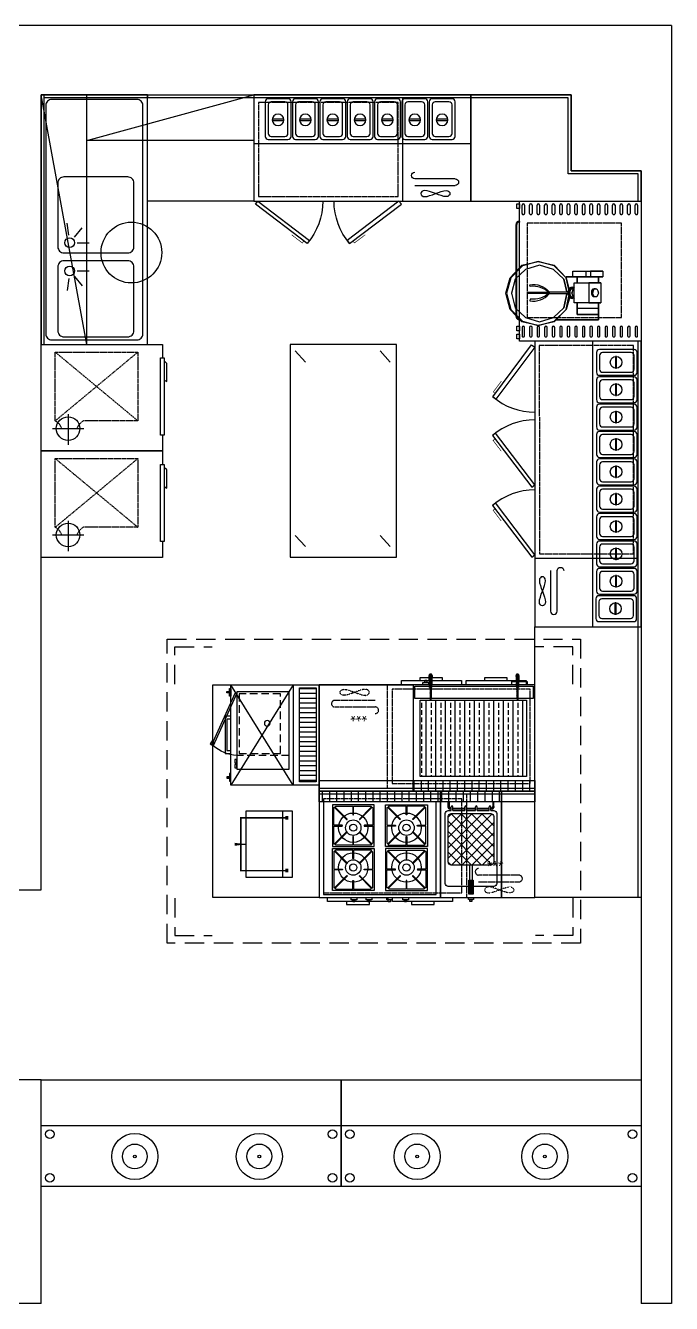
# Model space of a CAD drawing. Header units: centimetres. Extents: x 10321 to 16377, y 5009 to 10690.
# Drawn here: x 13522 to 13947, y 8443 to 9284 of the extents above; entities that cross this region are included whole.
import ezdxf

# ---------------------------------------------------------------- set-up
doc = ezdxf.new("R2010")
doc.units = ezdxf.units.CM
doc.header["$MEASUREMENT"] = 0
doc.linetypes.add('DASHED', pattern=[0.75, 0.5, -0.25])
doc.linetypes.add('HIDDENX2', pattern=[19.05, 12.7, -6.35])
doc.layers.add('CIHAZ', color=2, linetype='Continuous')
doc.layers.add('MUTFAKEKİPMAN', color=1, linetype='Continuous')
doc.layers.add('xxx_Auto_Duvar_Duvar Plan Kesit', color=7, linetype='Continuous', lineweight=30)
doc.styles.get("Standard").update_dxf_attribs({"font": 'arial.ttf'})

# ---------------------------------------------------------------- blocks, each defined once
blk = doc.blocks.new('A$C3E822EE1')
at = {"layer": 'MUTFAKEKİPMAN'}
h = blk.add_hatch(dxfattribs=at)
h.set_pattern_fill('ANSI32', color=256, angle=180, style=0)
h.set_pattern_definition([(315, (-4249.49996, 7833.96362), (-0.265165043, -0.265165043), []), (315, (-4249.3232, 7833.96362), (-0.265165043, -0.265165043), [])])
h.paths.add_polyline_path([(12.1, 69), (10.72, 69), (10.69, 70), (12.14, 70)])
h.paths.add_polyline_path([(12.07, 68.17), (11.76, 68.17), (11.76, 62.37), (11.68, 61), (11.15, 61), (11.07, 62.37), (11.07, 68.17), (10.75, 68.17), (10.72, 69), (12.1, 69)])
h.paths.add_polyline_path([(12.2, 72), (10.62, 72), (10.48, 76.14, -0.437405), (11.18, 76.9), (11.64, 76.9, -0.437405), (12.35, 76.14)])
h.paths.add_polyline_path([(12.14, 70), (10.69, 70), (10.62, 72), (12.2, 72)])
h.paths.add_polyline_path([(11.6, 59.71), (11.23, 59.71), (11.15, 61), (11.68, 61)])
h = blk.add_hatch(dxfattribs=at)
h.set_pattern_fill('ANSI32', color=256, angle=180, style=0)
h.set_pattern_definition([(225, (4329.50004, 7833.96362), (0.265165043, -0.265165043), []), (225, (4329.32326, 7833.96362), (0.265165043, -0.265165043), [])])
h.paths.add_polyline_path([(67.9, 69), (69.28, 69), (69.31, 70), (67.86, 70)])
h.paths.add_polyline_path([(67.93, 68.17), (68.24, 68.17), (68.24, 62.37), (68.32, 61), (68.85, 61), (68.93, 62.37), (68.93, 68.17), (69.25, 68.17), (69.28, 69), (67.9, 69)])
h.paths.add_polyline_path([(67.8, 72), (69.38, 72), (69.52, 76.14, 0.437405), (68.82, 76.9), (68.36, 76.9, 0.437405), (67.65, 76.14)])
h.paths.add_polyline_path([(67.86, 70), (69.31, 70), (69.38, 72), (67.8, 72)])
h.paths.add_polyline_path([(68.4, 59.71), (68.77, 59.71), (68.85, 61), (68.32, 61)])
h = blk.add_hatch(dxfattribs=at)
h.set_pattern_fill('ANSI33', color=256, angle=225, style=0)
h.set_pattern_definition([(270, (3371.733, 5045.6104), (6.35, -2e-15), []), (270, (3368.558, 5042.4354), (6.35, -2e-15), [3.175, -1.5875])])
h.paths.add_polyline_path([(74.47, 9.71), (74.47, 59.71), (4.47, 59.71), (4.47, 9.71)])
h = blk.add_hatch(dxfattribs=at)
h.set_pattern_fill('ANSI31', color=256, scale=1.5, angle=225, style=0)
h.set_pattern_definition([(270, (3371.7327, 5050.6104), (4.7625, -1e-15), [])])
h.paths.add_polyline_path([(0, 7), (0, 0), (80, 0), (80, 7)])
for p, q in [((10.48, 76.14), (10.75, 68.17)), ((10.75, 68.17), (10.48, 76.14)), ((11.64, 76.9), (11.18, 76.9)), ((11.18, 76.9), (11.64, 76.9)), ((12.35, 76.14), (12.07, 68.17)), ((67.65, 76.14), (67.93, 68.17)), ((68.36, 76.9), (68.82, 76.9)), ((68.82, 76.9), (68.36, 76.9)), ((69.52, 76.14), (69.25, 68.17)), ((69.25, 68.17), (69.52, 76.14)), ((10.75, 68.17), (11.07, 68.17)), ((11.07, 68.17), (10.75, 68.17)), ((11.07, 68.17), (11.07, 62.37)), ((11.76, 68.17), (11.76, 62.37)), ((12.07, 68.17), (11.76, 68.17)), ((67.93, 68.17), (68.24, 68.17)), ((68.24, 68.17), (68.24, 62.37)), ((68.93, 68.17), (68.93, 62.37)), ((69.25, 68.17), (68.93, 68.17)), ((68.93, 68.17), (69.25, 68.17)), ((11.07, 62.37), (11.23, 59.71)), ((11.23, 59.71), (11.6, 59.71)), ((11.6, 59.71), (11.23, 59.71)), ((11.76, 62.37), (11.6, 59.71)), ((68.24, 62.37), (68.4, 59.71)), ((68.77, 59.71), (68.4, 59.71)), ((68.4, 59.71), (68.77, 59.71)), ((68.93, 62.37), (68.77, 59.71))]:
    blk.add_line(p, q, dxfattribs=at)
for points in [[(80, 70), (0, 70), (0, 0), (80, 0)], [(79, 61), (1, 61), (1, 69), (79, 69)], [(9.94, 70), (6.3, 70), (6.3, 71.46), (9.94, 71.46)], [(8.98, 71.46), (7.52, 71.46), (7.52, 72.92), (8.98, 72.92)], [(75, 70), (65, 70), (65, 72), (75, 72)], [(74.47, 9.71), (4.47, 9.71), (4.47, 59.71), (74.47, 59.71)], [(80, 0), (0, 0), (0, 7), (80, 7)]]:
    blk.add_lwpolyline(points, close=True, dxfattribs=at)
for centre, start, end in [((11.18, 76.19), 90, 184.49917), ((11.18, 76.19), 90, 184.49917), ((11.64, 76.19), 355.50083, 90), ((68.36, 76.19), 90, 184.49917), ((68.82, 76.19), 355.50083, 90), ((68.82, 76.19), 355.50083, 90)]:
    blk.add_arc(centre, 0.706, start, end, dxfattribs=at)
blk = doc.blocks.new('A$C65ED232B')
at = {"layer": 'MUTFAKEKİPMAN', "linetype": 'ByBlock', "flags": 128}
for points in [[(77.3, 42.7), (72.9, 57.8), (58.7, 73), (39.1, 77.4), (19.6, 73), (5.3, 57.8), (0, 38.2), (5.3, 19.6), (19.6, 4.4), (39.1, 0), (20.5, 5.3), (6.2, 19.6), (0.9, 38.2), (6.2, 57.8), (20.5, 72), (39.1, 77.4), (58.7, 72), (72.9, 57.8), (76.4, 41.8)], [(7.1, 38.2), (11.5, 56), (24, 67.6), (40.9, 73), (57.8, 67.6), (70.2, 56)], [(82.7, 25.8), (83.5, 25.8), (87.1, 25.8), (91.6, 25.8), (96, 25.8), (100.5, 25.8), (100.5, 49.8), (114.7, 49.8), (100.5, 49.8), (96, 49.8), (91.6, 49.8), (87.1, 49.8), (83.5, 49.8), (82.7, 49.8)], [(100.5, 49.8), (96, 49.8), (91.6, 49.8), (87.1, 49.8), (83.5, 49.8), (82.7, 49.8), (82.7, 25.8), (83.5, 25.8), (87.1, 25.8), (91.6, 25.8), (96, 25.8), (100.5, 25.8)], [(86.3, 57.8), (86.3, 56.9)], [(112, 56.9), (104, 56.9), (94.2, 56.9), (86.3, 56.9)], [(112, 56.9), (104, 56.9), (94.2, 56.9), (86.3, 56.9)], [(112, 57.8), (112, 56.9)], [(114.7, 25.8), (114.7, 49.8)], [(70.2, 21.4), (57.8, 9.8), (40.9, 4.4), (24, 9.8), (11.5, 21.4), (7.1, 38.2), (7.1, 39.1)], [(25.8, 37.4), (32.9, 37.4), (42.7, 37.4), (52.5, 37.4), (42.7, 37.4), (32.9, 37.4), (25.8, 37.4), (25.8, 38.2)], [(76.4, 33.8), (72.9, 19.6), (58.7, 5.3), (39.1, 0), (58.7, 4.4), (72.9, 19.6), (76.4, 32.9)], [(75.5, 39.1), (53.3, 39.1), (52.5, 39.1), (52.5, 38.2), (52.5, 37.4), (52.5, 36.5), (53.3, 36.5), (75.5, 36.5)], [(76.4, 38.2), (77.3, 40.9), (78.2, 43.6), (80.9, 44.5), (79.1, 44.5), (77.3, 43.6), (76.4, 40.9), (75.5, 38.2)], [(75.5, 37.4), (75.5, 38.2), (76.4, 34.7), (77.3, 32), (79.1, 31.1), (80.9, 31.1), (78.2, 32), (77.3, 34.7), (76.4, 38.2), (76.4, 37.4)], [(77.3, 38.2), (77.3, 40), (79.1, 42.7), (80.9, 42.7)], [(80.9, 32.9), (79.1, 32.9), (77.3, 35.6), (77.3, 38.2), (77.3, 37.4)], [(82.7, 31.1), (80.9, 33.8), (80, 38.2), (80.9, 41.8), (82.7, 44.5)], [(80, 38.2), (80, 37.4)], [(81.8, 43.6), (80.9, 44.5)], [(80.9, 31.1), (81.8, 32)], [(108.5, 32.9), (110.2, 32.9), (111.1, 35.6), (112, 38.2), (111.1, 40), (110.2, 42.7), (108.5, 42.7), (106.7, 42.7), (105.8, 42.7), (104, 40), (104, 38.2), (104, 35.6), (105.8, 32.9), (106.7, 32.9)], [(108.5, 42.7), (106.7, 42.7), (105.8, 40), (104.9, 38.2)], [(106.7, 32.9), (105.8, 35.6), (104.9, 38.2), (104.9, 37.4)], [(80.9, 18.7), (81.8, 18.7), (85.4, 18.7), (90.7, 18.7), (96.9, 18.7), (102.2, 18.7), (108.5, 18.7), (113.8, 18.7), (116.5, 18.7), (117.3, 18.7), (116.5, 18.7), (113.8, 18.7), (108.5, 18.7), (102.2, 18.7)], [(96.9, 11.6), (96.9, 18.7), (90.7, 18.7), (85.4, 18.7), (81.8, 18.7), (80.9, 18.7), (80.9, 11.6), (81.8, 11.6), (85.4, 11.6), (90.7, 11.6), (96.9, 11.6), (102.2, 11.6), (108.5, 11.6), (113.8, 11.6), (116.5, 11.6)], [(116.5, 11.6), (113.8, 11.6), (108.5, 11.6), (102.2, 11.6), (102.2, 18.7), (96.9, 18.7)], [(117.3, 11.6), (117.3, 18.7)], [(80.9, 11.6), (81.8, 11.6), (85.4, 11.6), (90.7, 11.6), (96.9, 11.6), (102.2, 11.6)]]:
    blk.add_lwpolyline(points, dxfattribs=at)
for points in [[(61.3, 70.3), (112, 70.3)], [(86.3, 56.9), (86.3, 64), (112, 64), (112, 56.9), (112, 64), (86.3, 64)], [(112, 70.3), (112, 64)], [(73.8, 39.1), (70.2, 56)], [(86.3, 56.9), (86.3, 57.8)], [(86.3, 49.8), (86.3, 56.9)], [(112, 56.9), (112, 57.8)], [(112, 56.9), (112, 49.8)], [(25.8, 38.2), (32.9, 38.2), (42.7, 38.2), (52.5, 38.2), (42.7, 38.2), (32.9, 38.2)], [(70.2, 21.4), (73.8, 36.5)], [(108.5, 32.9), (106.7, 32.9)], [(80.9, 18.7), (72.9, 18.7)], [(86.3, 18.7), (86.3, 25.8)], [(114.7, 25.8), (100.5, 25.8)], [(112, 25.8), (112, 18.7)], [(117.3, 11.6), (116.5, 11.6)]]:
    blk.add_lwpolyline(points, close=True, dxfattribs=at)
for points in [[(52.5, 39.1), (52.5, 37.8, 0.235134), (29.6, 45.4), (29.3, 47.4, -0.269873)], [(52.5, 36.5), (52.5, 37.8, -0.235134), (29.6, 30.2), (29.3, 28.2, 0.269873)]]:
    blk.add_lwpolyline(points, format="xyb", close=True, dxfattribs=at)
blk = doc.blocks.new('A$C69144682')
at = {"layer": 'MUTFAKEKİPMAN'}
for points in [[(0, 82.35), (92, 82.35), (92, 2.35), (0, 2.35)], [(1.67, 2.35), (4.73, 2.35), (4.73, 0.44), (1.67, 0.44)], [(82.21, 2.35), (85.28, 2.35), (85.28, 0.44), (82.21, 0.44)], [(87.4, 2.35), (90.46, 2.35), (90.46, 0.44), (87.4, 0.44)]]:
    blk.add_lwpolyline(points, close=True, dxfattribs=at)
for points in [[(2.52, 80.1), (8.02, 80.1)], [(8.02, 78.47), (2.52, 78.47)], [(88.48, 80.1), (82.98, 80.1)], [(82.98, 78.47), (88.48, 78.47)], [(2.52, 75.13), (8.02, 75.13)], [(8.02, 73.5), (2.52, 73.5)], [(2.52, 70.16), (8.02, 70.16)], [(8.02, 68.53), (2.52, 68.53)], [(88.48, 75.13), (82.98, 75.13)], [(82.98, 73.5), (88.48, 73.5)], [(88.48, 70.16), (82.98, 70.16)], [(82.98, 68.53), (88.48, 68.53)], [(2.52, 65.2), (8.02, 65.2)], [(8.02, 63.57), (2.52, 63.57)], [(2.52, 60.23), (8.02, 60.23)], [(88.48, 65.2), (82.98, 65.2)], [(82.98, 63.57), (88.48, 63.57)], [(88.48, 60.23), (82.98, 60.23)], [(8.02, 58.6), (2.52, 58.6)], [(2.52, 55.26), (8.02, 55.26)], [(8.02, 53.63), (2.52, 53.63)], [(82.98, 58.6), (88.48, 58.6)], [(88.48, 55.26), (82.98, 55.26)], [(82.98, 53.63), (88.48, 53.63)], [(2.52, 50.3), (8.02, 50.3)], [(8.02, 48.67), (2.52, 48.67)], [(2.52, 45.33), (8.02, 45.33)], [(8.02, 43.7), (2.52, 43.7)], [(88.48, 50.3), (82.98, 50.3)], [(82.98, 48.67), (88.48, 48.67)], [(88.48, 45.33), (82.98, 45.33)], [(82.98, 43.7), (88.48, 43.7)], [(2.52, 40.36), (8.02, 40.36)], [(8.02, 38.73), (2.52, 38.73)], [(2.52, 35.39), (8.02, 35.39)], [(8.02, 33.77), (2.52, 33.77)], [(88.48, 40.36), (82.98, 40.36)], [(82.98, 38.73), (88.48, 38.73)], [(88.48, 35.39), (82.98, 35.39)], [(82.98, 33.77), (88.48, 33.77)], [(2.52, 30.43), (8.02, 30.43)], [(8.02, 28.8), (2.52, 28.8)], [(2.52, 25.46), (8.02, 25.46)], [(88.48, 30.43), (82.98, 30.43)], [(82.98, 28.8), (88.48, 28.8)], [(88.48, 25.46), (82.98, 25.46)], [(8.02, 23.83), (2.52, 23.83)], [(2.52, 20.49), (8.02, 20.49)], [(8.02, 18.87), (2.52, 18.87)], [(82.98, 23.83), (88.48, 23.83)], [(88.48, 20.49), (82.98, 20.49)], [(82.98, 18.87), (88.48, 18.87)], [(2.52, 15.53), (8.02, 15.53)], [(8.02, 13.9), (2.52, 13.9)], [(2.52, 10.56), (8.02, 10.56)], [(8.02, 8.93), (2.52, 8.93)], [(88.48, 15.53), (82.98, 15.53)], [(82.98, 13.9), (88.48, 13.9)], [(88.48, 10.56), (82.98, 10.56)], [(82.98, 8.93), (88.48, 8.93)], [(2.52, 5.59), (8.02, 5.59)], [(8.02, 3.97), (2.52, 3.97)], [(88.48, 5.59), (82.98, 5.59)], [(82.98, 3.97), (88.48, 3.97)]]:
    blk.add_lwpolyline(points, dxfattribs=at)
at = {"layer": 'MUTFAKEKİPMAN', "linetype": 'DASHED'}
blk.add_lwpolyline([(14.51, 7.35), (76.51, 7.35), (76.51, 69.35), (14.51, 69.35)], close=True, dxfattribs=at)
at = {"layer": 'MUTFAKEKİPMAN', "linetype": 'HIDDENX2', "ltscale": 10}
for points in [[(77.26, 2.35), (77.77, 2.35), (77.77, 2, -0.414214), (75.77, 0), (15.25, 0, -0.414214), (13.25, 2), (13.25, 2.35), (13.76, 2.35)], [(77.26, 2.35, -0.472507), (75.77, 0.5), (15.25, 0.5, -0.472507), (13.76, 2.35)]]:
    blk.add_lwpolyline(points, format="xyb", dxfattribs=at)
at = {"layer": 'MUTFAKEKİPMAN'}
for centre, start, end in [((2.52, 79.28), 90, 270), ((8.02, 79.28), 270, 90), ((82.98, 79.28), 90, 270), ((88.48, 79.28), 270, 90), ((2.52, 74.32), 90, 270), ((2.52, 69.35), 90, 270), ((8.02, 74.32), 270, 90), ((8.02, 69.35), 270, 90), ((82.98, 74.32), 90, 270), ((82.98, 69.35), 90, 270), ((88.48, 74.32), 270, 90), ((88.48, 69.35), 270, 90), ((2.52, 64.38), 90, 270), ((2.52, 59.41), 90, 270), ((8.02, 64.38), 270, 90), ((8.02, 59.41), 270, 90), ((82.98, 64.38), 90, 270), ((82.98, 59.41), 90, 270), ((88.48, 64.38), 270, 90), ((88.48, 59.41), 270, 90), ((2.52, 54.45), 90, 270), ((8.02, 54.45), 270, 90), ((82.98, 54.45), 90, 270), ((88.48, 54.45), 270, 90), ((2.52, 49.48), 90, 270), ((2.52, 44.51), 90, 270), ((8.02, 49.48), 270, 90), ((8.02, 44.51), 270, 90), ((82.98, 49.48), 90, 270), ((82.98, 44.51), 90, 270), ((88.48, 49.48), 270, 90), ((88.48, 44.51), 270, 90), ((2.52, 39.55), 90, 270), ((2.52, 34.58), 90, 270), ((8.02, 39.55), 270, 90), ((8.02, 34.58), 270, 90), ((82.98, 39.55), 90, 270), ((82.98, 34.58), 90, 270), ((88.48, 39.55), 270, 90), ((88.48, 34.58), 270, 90), ((2.52, 29.61), 90, 270), ((2.52, 24.65), 90, 270), ((8.02, 29.61), 270, 90), ((8.02, 24.65), 270, 90), ((82.98, 29.61), 90, 270), ((82.98, 24.65), 90, 270), ((88.48, 29.61), 270, 90), ((88.48, 24.65), 270, 90), ((2.52, 19.68), 90, 270), ((8.02, 19.68), 270, 90), ((82.98, 19.68), 90, 270), ((88.48, 19.68), 270, 90), ((2.52, 14.71), 90, 270), ((2.52, 9.75), 90, 270), ((8.02, 14.71), 270, 90), ((8.02, 9.75), 270, 90), ((82.98, 14.71), 90, 270), ((82.98, 9.75), 90, 270), ((88.48, 14.71), 270, 90), ((88.48, 9.75), 270, 90), ((2.52, 4.78), 90, 270), ((8.02, 4.78), 270, 90), ((82.98, 4.78), 90, 270), ((88.48, 4.78), 270, 90)]:
    blk.add_arc(centre, 0.814, start, end, dxfattribs=at)
blk = doc.blocks.new('A$C73D23312')
at = {"layer": 'MUTFAKEKİPMAN'}
h = blk.add_hatch(dxfattribs=at)
h.set_pattern_fill('ANSI31', color=256, scale=1.5, angle=45, style=0)
h.set_pattern_definition([(90, (-2508.419, -6412.801), (-4.7625, 9e-16), [])])
h.paths.add_polyline_path([(0, 72.92), (0, 65.92), (80, 65.92), (80, 72.92)])
for points in [[(0, 2.92), (80, 2.92), (80, 72.92), (0, 72.92)], [(80, 65.92), (0, 65.92), (0, 72.92), (80, 72.92)], [(3, 4.92), (77, 4.92), (77, 65.92), (3, 65.92)], [(21.2, 2.92), (24.84, 2.92), (24.84, 1.46), (21.2, 1.46)], [(22.17, 1.46), (23.62, 1.46), (23.62, 0), (22.17, 0)], [(31.05, 2.92), (34.69, 2.92), (34.69, 1.46), (31.05, 1.46)], [(32.02, 1.46), (33.47, 1.46), (33.47, 0), (32.02, 0)], [(44.56, 2.92), (48.2, 2.92), (48.2, 1.46), (44.56, 1.46)], [(45.52, 1.46), (46.98, 1.46), (46.98, 0), (45.52, 0)], [(55.2, 2.92), (58.84, 2.92), (58.84, 1.46), (55.2, 1.46)], [(56.16, 1.46), (57.62, 1.46), (57.62, 0), (56.16, 0)]]:
    blk.add_lwpolyline(points, close=True, dxfattribs=at)
for points in [[(36.24, 63.92), (8.73, 63.92), (8.73, 36.4), (36.24, 36.4), (36.24, 63.92)], [(43.76, 63.92), (71.27, 63.92), (71.27, 36.4), (43.76, 36.4), (43.76, 63.92)], [(36.24, 7.55), (8.73, 7.55), (8.73, 35.06), (36.24, 35.06), (36.24, 7.55)], [(43.76, 7.55), (71.27, 7.55), (71.27, 35.06), (43.76, 35.06), (43.76, 7.55)]]:
    blk.add_lwpolyline(points, dxfattribs=at)
for points in [[(22.25, 62.97), (22.25, 57.5, 0.414214), (22.44, 57.31), (22.53, 57.31, 0.414214), (22.72, 57.5), (22.72, 62.97), (33.82, 62.97, -0.668179), (34.16, 62.17), (26.51, 54.52, 0.810443), (26.89, 54.24), (34.81, 62.16, -0.668179), (35.3, 61.96), (35.3, 50.4), (29.82, 50.4, 0.414214), (29.63, 50.21), (29.63, 50.11, 0.414214), (29.82, 49.92), (35.3, 49.92), (35.3, 38.82, -0.668179), (34.49, 38.49), (26.85, 46.13, 0.810443), (26.56, 45.75), (34.48, 37.83, -0.668179), (34.28, 37.35), (22.72, 37.35), (22.72, 42.82, 0.414214), (22.53, 43.01), (22.44, 43.01, 0.414214), (22.25, 42.82), (22.25, 37.35), (11.14, 37.35, -0.668179), (10.81, 38.15), (18.45, 45.79, 0.810443), (18.07, 46.08), (10.15, 38.16, -0.668179), (9.67, 38.36), (9.67, 49.92), (15.14, 49.92, 0.414214), (15.33, 50.11), (15.33, 50.21, 0.414214), (15.14, 50.4), (9.67, 50.4), (9.67, 61.96, -0.668179), (10.15, 62.16), (18.07, 54.24, 0.810443), (18.45, 54.52), (10.81, 62.17, -0.668179), (11.14, 62.97)], [(57.75, 62.97), (57.75, 57.5, -0.414214), (57.56, 57.31), (57.47, 57.31, -0.414214), (57.28, 57.5), (57.28, 62.97), (46.18, 62.97, 0.668179), (45.84, 62.17), (53.49, 54.52, -0.810443), (53.11, 54.24), (45.19, 62.16, 0.668179), (44.7, 61.96), (44.7, 50.4), (50.18, 50.4, -0.414214), (50.37, 50.21), (50.37, 50.11, -0.414214), (50.18, 49.92), (44.7, 49.92), (44.7, 38.82, 0.668179), (45.51, 38.49), (53.15, 46.13, -0.810443), (53.44, 45.75), (45.52, 37.83, 0.668179), (45.72, 37.35), (57.28, 37.35), (57.28, 42.82, -0.414214), (57.47, 43.01), (57.56, 43.01, -0.414214), (57.75, 42.82), (57.75, 37.35), (68.86, 37.35, 0.668179), (69.19, 38.15), (61.55, 45.79, -0.810443), (61.93, 46.08), (69.85, 38.16, 0.668179), (70.33, 38.36), (70.33, 49.92), (64.86, 49.92, -0.414214), (64.67, 50.11), (64.67, 50.21, -0.414214), (64.86, 50.4), (70.33, 50.4), (70.33, 61.96, 0.668179), (69.85, 62.16), (61.93, 54.24, -0.810443), (61.55, 54.52), (69.19, 62.17, 0.668179), (68.86, 62.97)], [(22.25, 8.49), (22.25, 13.97, -0.414214), (22.44, 14.16), (22.53, 14.16, -0.414214), (22.72, 13.97), (22.72, 8.49), (33.82, 8.49, 0.668179), (34.16, 9.3), (26.51, 16.94, -0.810443), (26.89, 17.23), (34.81, 9.31, 0.668179), (35.3, 9.51), (35.3, 21.07), (29.82, 21.07, -0.414214), (29.63, 21.26), (29.63, 21.35, -0.414214), (29.82, 21.54), (35.3, 21.54), (35.3, 32.65, 0.668179), (34.49, 32.98), (26.85, 25.34, -0.810443), (26.56, 25.72), (34.48, 33.64, 0.668179), (34.28, 34.12), (22.72, 34.12), (22.72, 28.65, -0.414214), (22.53, 28.46), (22.44, 28.46, -0.414214), (22.25, 28.65), (22.25, 34.12), (11.14, 34.12, 0.668179), (10.81, 33.31), (18.45, 25.67, -0.810443), (18.07, 25.38), (10.15, 33.3, 0.668179), (9.67, 33.1), (9.67, 21.54), (15.14, 21.54, -0.414214), (15.33, 21.35), (15.33, 21.26, -0.414214), (15.14, 21.07), (9.67, 21.07), (9.67, 9.51, 0.668179), (10.15, 9.31), (18.07, 17.23, -0.810443), (18.45, 16.94), (10.81, 9.3, 0.668179), (11.14, 8.49)], [(57.75, 8.49), (57.75, 13.97, 0.414214), (57.56, 14.16), (57.47, 14.16, 0.414214), (57.28, 13.97), (57.28, 8.49), (46.18, 8.49, -0.668179), (45.84, 9.3), (53.49, 16.94, 0.810443), (53.11, 17.23), (45.19, 9.31, -0.668179), (44.7, 9.51), (44.7, 21.07), (50.18, 21.07, 0.414214), (50.37, 21.26), (50.37, 21.35, 0.414214), (50.18, 21.54), (44.7, 21.54), (44.7, 32.65, -0.668179), (45.51, 32.98), (53.15, 25.34, 0.810443), (53.44, 25.72), (45.52, 33.64, -0.668179), (45.72, 34.12), (57.28, 34.12), (57.28, 28.65, 0.414214), (57.47, 28.46), (57.56, 28.46, 0.414214), (57.75, 28.65), (57.75, 34.12), (68.86, 34.12, -0.668179), (69.19, 33.31), (61.55, 25.67, 0.810443), (61.93, 25.38), (69.85, 33.3, -0.668179), (70.33, 33.1), (70.33, 21.54), (64.86, 21.54, 0.414214), (64.67, 21.35), (64.67, 21.26, 0.414214), (64.86, 21.07), (70.33, 21.07), (70.33, 9.51, -0.668179), (69.85, 9.31), (61.93, 17.23, 0.810443), (61.55, 16.94), (69.19, 9.3, -0.668179), (68.86, 8.49)]]:
    blk.add_lwpolyline(points, format="xyb", close=True, dxfattribs=at)
for centre, radius in [((22.48, 48.82), 9.68), ((22.48, 48.82), 5.09), ((22.48, 48.82), 2.34), ((57.52, 48.82), 9.68), ((57.52, 48.82), 5.09), ((57.52, 48.82), 2.34), ((22.48, 22.65), 9.68), ((22.48, 22.65), 5.09), ((57.52, 22.65), 9.68), ((57.52, 22.65), 5.09), ((22.48, 22.65), 2.34), ((57.52, 22.65), 2.34)]:
    blk.add_circle(centre, radius, dxfattribs=at)
blk = doc.blocks.new('A$C26D3519E')
at = {"layer": 'MUTFAKEKİPMAN'}
h = blk.add_hatch(dxfattribs=at)
h.set_pattern_fill('ANSI31', color=256, angle=45, style=0)
h.set_pattern_definition([(90, (-2777.067, -8355.0508), (-3.175, 7e-16), [])])
h.paths.add_polyline_path([(64, 48.81), (64, 59.81), (2, 59.81), (2, 48.81)])
for p, q in [((0, 44.81), (66, 3.81)), ((66, 44.81), (0, 3.81))]:
    blk.add_line(p, q, dxfattribs=at)
for points in [[(0, 61.81), (66, 61.81), (66, 3.81), (0, 3.81)], [(2, 59.81), (64, 59.81), (64, 48.81), (2, 48.81)], [(0, 44.81), (66, 44.81), (66, 3.81), (0, 3.81)], [(7.47, 2.81), (2.47, 2.81), (2.47, 3.81), (7.47, 3.81)], [(5.47, 1.14), (4.47, 1.14), (4.47, 2.81), (5.47, 2.81)], [(20.75, 0), (45.25, 0), (45.25, 3.81), (20.75, 3.81)], [(22.75, 1), (43.25, 1), (43.25, 3.81), (22.75, 3.81)], [(58.53, 2.81), (63.53, 2.81), (63.53, 3.81), (58.53, 3.81)], [(60.53, 1.14), (61.53, 1.14), (61.53, 2.81), (60.53, 2.81)]]:
    blk.add_lwpolyline(points, close=True, dxfattribs=at)
for points in [[(4.97, 2.81), (4.97, 1.14)], [(61.03, 2.81), (61.03, 1.14)]]:
    blk.add_lwpolyline(points, dxfattribs=at)
blk = doc.blocks.new('A$C5D6D48C0')
at = {"layer": 'MUTFAKEKİPMAN'}
h = blk.add_hatch(dxfattribs=at)
h.set_pattern_fill('ANSI31', color=256, scale=1.5, angle=45, style=0)
h.set_pattern_definition([(90, (-3458.603, -4993.7387), (-4.7625, 9e-16), [])])
h.paths.add_polyline_path([(0, 72.62), (0, 65.62), (40, 65.62), (40, 72.62)])
h = blk.add_hatch(color=256, dxfattribs=at)
h.paths.add_polyline_path([(35, 61.8), (35, 62.44), (35, 65.62), (34.36, 65.62), (34.36, 62.44, -0.414214), (33.36, 61.44), (33, 61.44), (33, 60.8), (34, 60.8, 0.414214)])
h.paths.add_polyline_path([(32, 61.44), (24, 61.44), (24, 60.8), (32, 60.8)])
h.paths.add_polyline_path([(23, 61.44), (17, 61.44), (17, 60.8), (23, 60.8)])
h.paths.add_polyline_path([(16, 61.44), (8, 61.44), (8, 60.8), (16, 60.8)])
h.paths.add_polyline_path([(5.64, 62.44), (5.64, 65.62), (5, 65.62), (5, 61.8, 0.414214), (6, 60.8), (6.64, 60.8), (7, 60.8), (7, 61.44), (6.64, 61.44, -0.414214)])
h = blk.add_hatch(dxfattribs=at)
h.set_pattern_fill('ANSI37', color=256, scale=1.5, style=0)
h.set_pattern_definition([(45, (-3527.4763, -4981.5224), (-3.367596, 3.367596), []), (135, (-3527.4763, -4981.5224), (-3.367596, -3.367596), [])])
h.paths.add_polyline_path([(35, 55.84, 0.414214), (33, 57.84), (7, 57.84, 0.414214), (5, 55.84), (5, 26.01, 0.414214), (7, 24.01), (33, 24.01, 0.414214), (35, 26.01)])
blk.add_hatch(color=256, dxfattribs=at).paths.add_polyline_path([(18.49, 14.01), (21.51, 14.01), (21.51, 4.84), (18.49, 4.84)])
for p, q in [((5, 65.62), (5.64, 65.62)), ((5, 61.8), (5, 65.62)), ((5.64, 65.62), (5.64, 62.44)), ((6.64, 60.8), (6, 60.8)), ((6.64, 61.44), (7, 61.44)), ((7, 60.8), (6.64, 60.8)), ((7, 59.84), (7, 62.32)), ((8, 59.84), (8, 62.32)), ((8, 61.44), (16, 61.44)), ((16, 60.8), (8, 60.8)), ((16, 59.84), (16, 62.32)), ((17, 59.84), (17, 62.32)), ((17, 61.44), (23, 61.44)), ((23, 60.8), (17, 60.8)), ((23, 59.84), (23, 62.32)), ((24, 59.84), (24, 62.32)), ((24, 61.44), (32, 61.44)), ((32, 60.8), (24, 60.8)), ((32, 59.84), (32, 62.32)), ((33, 59.84), (33, 62.32)), ((33, 61.44), (33.36, 61.44)), ((34, 60.8), (33, 60.8)), ((35, 65.62), (34.36, 65.62)), ((34.36, 65.62), (34.36, 62.44)), ((35, 62.44), (35, 65.62)), ((35, 62.44), (35, 61.8))]:
    blk.add_line(p, q, dxfattribs=at)
for points in [[(0, 2.62), (40, 2.62), (40, 72.62), (0, 72.62)], [(0, 72.62), (40, 72.62), (40, 65.62), (0, 65.62)], [(19, 24.01), (19, 14.01), (21, 14.01), (21, 24.01)], [(18.49, 14.01), (21.51, 14.01), (21.51, 4.84), (18.49, 4.84)], [(18.36, 2.62), (21.64, 2.62), (21.64, 1.31), (18.36, 1.31)], [(19.34, 1.31), (20.66, 1.31), (20.66, 0), (19.34, 0)]]:
    blk.add_lwpolyline(points, close=True, dxfattribs=at)
for points in [[(29, 9.84), (5, 9.84, -0.414214), (3, 11.84), (3, 57.84, -0.414214), (5, 59.84), (7, 59.84)], [(33, 59.84), (35, 59.84, -0.414214), (37, 57.84), (37, 11.84, -0.414214), (35, 9.84), (29, 9.84)]]:
    blk.add_lwpolyline(points, format="xyb", dxfattribs=at)
for points in [[(8, 59.84), (16, 59.84)], [(17, 59.84), (23, 59.84)], [(24, 59.84), (32, 59.84)]]:
    blk.add_lwpolyline(points, dxfattribs=at)
blk.add_lwpolyline([(7, 57.84), (33, 57.84, -0.414214), (35, 55.84), (35, 26.01, -0.414214), (33, 24.01), (7, 24.01, -0.414214), (5, 26.01), (5, 55.84, -0.414214)], format="xyb", close=True, dxfattribs=at)
for centre, radius, start, end in [((6, 61.8), 1, 180, 270), ((6.64, 62.44), 1, 180, 270), ((7.5, 62.32), 0.5, 0, 180), ((16.5, 62.32), 0.5, 0, 180), ((23.5, 62.32), 0.5, 0, 180), ((32.5, 62.32), 0.5, 0, 180), ((33.36, 62.44), 1, 270, 0), ((34, 61.8), 1, 270, 0)]:
    blk.add_arc(centre, radius, start, end, dxfattribs=at)
blk = doc.blocks.new('A$C67BA2794')
at = {"layer": 'MUTFAKEKİPMAN'}
blk.add_lwpolyline([(0, 7.57), (44, 7.57), (44, 38.03), (0, 38.03)], close=True, dxfattribs=at)
for points, const_width in [([(3.46, 34.35), (5.8, 34.35)], 2), ([(4.63, 34.03), (4.63, 4.11), (22, 4.11)], 1), ([(39.37, 34.03), (39.37, 4.11), (22, 4.11)], 1), ([(40.54, 34.35), (38.2, 34.35)], 2)]:
    blk.add_lwpolyline(points, dxfattribs=dict(at, const_width=const_width))
blk.add_lwpolyline([(44, 31.48), (0, 31.48)], dxfattribs=at)
blk.add_lwpolyline([(21.94, 7.48, 1, 1, 0), (21.94, 3.72, 1, 2, 0), (21.94, 0, 2, 2, 0)], format="xyseb", dxfattribs=at)
blk = doc.blocks.new('A$C5ACE57BF')
at = {"layer": 'MUTFAKEKİPMAN', "linetype": 'DASHED', "ltscale": 10}
blk.add_line((9, 51.89), (9, 17.49), dxfattribs=at)
at = {"layer": 'MUTFAKEKİPMAN'}
for points in [[(0, 51.89), (51, 51.89), (51, 17.49), (0, 17.49)], [(0.91, 17.49), (3.16, 17.49), (3.16, 16.29), (0.91, 16.29)], [(4.19, 17.49), (6.44, 17.49), (6.44, 16.29), (4.19, 16.29)], [(15.95, 1.09), (50.53, 16.66), (49.98, 17.49), (15.39, 1.92)], [(15.95, 1.09), (17.85, 2.36), (18.58, 1.27), (16.68, 0)]]:
    blk.add_lwpolyline(points, close=True, dxfattribs=at)
at = {"layer": 'MUTFAKEKİPMAN', "linetype": 'DASHED', "ltscale": 10}
blk.add_lwpolyline([(10.38, 46.15), (49.61, 46.15), (49.61, 18.96), (10.38, 18.96)], close=True, dxfattribs=at)
at = {"layer": 'MUTFAKEKİPMAN'}
blk.add_circle((30.19, 37.53), 1.85, dxfattribs=at)
blk.add_arc((36.09, 19.51), 27.17, 184.27712, 220.36586, dxfattribs=at)
blk = doc.blocks.new('A$C734D7A9C')
at = {"layer": 'CIHAZ', "color": 1}
for p, q in [((14.73, 75.33), (14.73, 54.78)), ((24.09, 65.06), (3.98, 65.06))]:
    blk.add_line(p, q, dxfattribs=at)
at = {"layer": 'CIHAZ', "color": 5, "linetype": 'DASHED'}
blk.add_line((65.01, 73.52), (19.82, 19.15), dxfattribs=at)
at = {"layer": 'CIHAZ', "color": 5}
for points in [[(61.2, 1.82), (10.36, 1.82), (10.36, 4.32), (61.2, 4.32)], [(59.2, 1.82), (46.6, 1.82), (45.6, 0), (57.6, 0)]]:
    blk.add_lwpolyline(points, close=True, dxfattribs=at)
at = {"layer": 'CIHAZ', "color": 1}
blk.add_circle((14.73, 65.06), 7.76, dxfattribs=at)
at = {"layer": 'MUTFAKEKİPMAN', "linetype": 'DASHED'}
for p, q in [((19.82, 73.52), (65.01, 73.52)), ((65.01, 73.52), (65.01, 19.15)), ((19.82, 19.15), (19.82, 54.92)), ((65.01, 19.15), (19.82, 19.15))]:
    blk.add_line(p, q, dxfattribs=at)
at = {"layer": 'MUTFAKEKİPMAN', "color": 5, "linetype": 'DASHED'}
blk.add_line((19.82, 73.52), (65.01, 19.15), dxfattribs=at)
at = {"layer": 'MUTFAKEKİPMAN'}
blk.add_lwpolyline([(10.36, 2.81), (0, 2.81), (0, 82.81), (70, 82.81), (70, 2.81), (61.2, 2.81)], dxfattribs=at)
at = {"layer": 'MUTFAKEKİPMAN', "linetype": 'DASHED'}
for centre, radius, start, end in [((11.6, 78.09), 9.4, 291.20794, 330.95663), ((11, 49.89), 10.16, 29.6907, 66.77515)]:
    blk.add_arc(centre, radius, start, end, dxfattribs=at)
blk = doc.blocks.new('A$C01E77913')
at = {"layer": 'MUTFAKEKİPMAN'}
for points in [[(2, 26.8), (15, 26.8, -0.414214), (17, 24.8), (17, 2, -0.414214), (15, 0), (2, 0, -0.414214), (0, 2), (0, 24.8, -0.414214)], [(4, 24.8), (13, 24.8, -0.414214), (15, 22.8), (15, 4, -0.414214), (13, 2), (4, 2, -0.414214), (2, 4), (2, 22.8, -0.414214)]]:
    blk.add_lwpolyline(points, format="xyb", close=True, dxfattribs=at)
blk.add_lwpolyline([(4.71, 14.27), (12.21, 14.27), (12.21, 13.52), (4.71, 13.52)], close=True, dxfattribs=at)
blk.add_circle((8.46, 13.87), 3.82, dxfattribs=at)
blk = doc.blocks.new('A$C7F572209')
at = {"layer": 'MUTFAKEKİPMAN'}
for p, q in [((2, 0), (2, 143)), ((55.32, 10.33), (55.32, 37)), ((59.66, 37), (59.66, 10.33)), ((62.97, 30.38), (63.14, 31.53)), ((63.14, 28.93), (62.97, 30.38)), ((63.14, 31.53), (63.6, 32.34)), ((63.6, 27.22), (63.14, 28.93)), ((63.6, 32.34), (64.24, 32.83)), ((64.24, 25.36), (63.6, 27.22)), ((64.24, 32.83), (64.97, 33)), ((64.97, 23.41), (64.24, 25.36)), ((64.97, 33), (65.71, 32.83)), ((65.71, 25.36), (64.97, 23.41)), ((65.71, 32.83), (66.35, 32.34)), ((66.35, 27.22), (65.71, 25.36)), ((66.35, 32.34), (66.8, 31.53)), ((66.8, 28.93), (66.35, 27.22)), ((66.8, 31.53), (66.97, 30.38)), ((66.97, 30.38), (66.8, 28.93)), ((63.14, 17.9), (62.97, 16.44)), ((63.6, 19.6), (63.14, 17.9)), ((64.24, 21.46), (63.6, 19.6)), ((64.97, 23.41), (64.24, 21.46)), ((65.71, 21.46), (64.97, 23.41)), ((66.35, 19.6), (65.71, 21.46)), ((66.8, 17.9), (66.35, 19.6)), ((66.97, 16.44), (66.8, 17.9)), ((62.97, 16.44), (63.14, 15.3)), ((63.14, 15.3), (63.6, 14.48)), ((63.6, 14.48), (64.24, 13.99)), ((64.24, 13.99), (64.97, 13.83)), ((64.97, 13.83), (65.71, 13.99)), ((65.71, 13.99), (66.35, 14.48)), ((66.35, 14.48), (66.8, 15.3)), ((66.8, 15.3), (66.97, 16.44))]:
    blk.add_line(p, q, dxfattribs=at)
for points in [[(70, 0), (0, 0), (0, 143), (70, 143)], [(32, 143), (32, 0), (0, 0), (0, 143)], [(97.82, 107.8), (72.05, 141.91), (70, 140.36), (95.77, 106.25)], [(97.82, 79.96), (72.05, 45.85), (70, 47.4), (95.77, 81.51)]]:
    blk.add_lwpolyline(points, close=True, dxfattribs=at)
at = {"layer": 'MUTFAKEKİPMAN', "linetype": 'DASHED'}
blk.add_lwpolyline([(5, 48), (5, 140), (67, 140), (67, 48)], close=True, dxfattribs=at)
at = {"layer": 'MUTFAKEKİPMAN', "const_width": 0.427}
for points in [[(96.12, 110.04), (97.44, 111.04), (93.18, 116.67), (92.09, 118.11)], [(96.12, 77.72), (97.44, 76.72), (93.18, 71.09), (92.09, 69.64)]]:
    blk.add_lwpolyline(points, dxfattribs=at)
at = {"layer": 'MUTFAKEKİPMAN'}
blk.add_lwpolyline([(2, 45), (70, 45)], dxfattribs=at)
for centre, radius, start, end in [((70, 140.36), 42.75, 270, 310.50921), ((70, 47.4), 42.75, 49.49079, 90), ((53.15, 37), 2.17, 0, 180), ((57.49, 10.33), 2.17, 180, 0)]:
    blk.add_arc(centre, radius, start, end, dxfattribs=at)
at = {"layer": 'MUTFAKEKİPMAN', "rotation": 270}
for p in [(2.6, 135.49), (2.6, 117.49), (2.6, 99.49), (2.6, 81.49), (2.6, 63.49), (2.6, 45.49), (2.6, 27.49)]:
    blk.add_blockref('A$C01E77913', p, dxfattribs=at)
blk = doc.blocks.new('A$C5EFE08F2')
at = {"layer": 'MUTFAKEKİPMAN'}
blk.add_line((142, 72.6), (0, 72.6), dxfattribs=at)
for points in [[(142, 4.6), (142, 74.6), (0, 74.6), (0, 4.6)], [(45.21, 1.96), (5.61, 1.96), (5.61, 4.6), (45.21, 4.6)], [(33.08, 1.96), (18.14, 1.96), (18.14, 0), (33.08, 0)], [(87.84, 1.96), (48.24, 1.96), (48.24, 4.6), (87.84, 4.6)], [(75.71, 1.96), (60.77, 1.96), (60.77, 0), (75.71, 0)]]:
    blk.add_lwpolyline(points, close=True, dxfattribs=at)
at = {"layer": 'MUTFAKEKİPMAN', "linetype": 'DASHED'}
blk.add_lwpolyline([(94, 69.6), (3, 69.6), (3, 7.6), (94, 7.6)], close=True, dxfattribs=at)
blk.add_lwpolyline([(97, 72.6), (97, 4.6)], dxfattribs=at)
for points in [[(131.67, 19.28), (105, 19.28, -1), (105, 23.63)], [(105, 14.93), (131.67, 14.93, 1), (131.67, 19.28)]]:
    blk.add_lwpolyline(points, format="xyb", dxfattribs=at)
at = {"layer": 'MUTFAKEKİPMAN', "linetype": 'DASHED', "ltscale": 0.1}
blk.add_lwpolyline([(125.56, 7.62), (124.1, 7.8), (122.4, 8.25), (120.54, 8.89), (118.59, 9.63), (116.64, 10.36), (114.78, 11), (113.07, 11.46), (111.62, 11.63), (110.47, 11.46), (109.66, 11), (109.17, 10.36), (109, 9.63), (109.17, 8.89), (109.66, 8.25), (110.47, 7.8), (111.62, 7.62), (113.07, 7.8), (114.78, 8.25), (116.64, 8.89), (118.59, 9.63), (120.54, 10.36), (122.4, 11), (124.1, 11.46), (125.56, 11.63), (126.7, 11.46), (127.52, 11), (128.01, 10.36), (128.17, 9.63), (128.01, 8.89), (127.52, 8.25), (126.7, 7.8)], close=True, dxfattribs=at)
at = {"layer": 'MUTFAKEKİPMAN'}
blk.add_text('***', height=6.76, dxfattribs=at).set_placement((110.4, 21.86))
blk = doc.blocks.new('188-70-M')
at = {"layer": 'MUTFAKEKİPMAN'}
blk.add_line((47.58, -126.01), (47.58, 61.99), dxfattribs=at)
for points in [[(-48.08, 25.3), (-22.47, 59.53), (-20.42, 57.99), (-46.03, 23.76)], [(-20.42, -126.01), (49.58, -126.01), (49.58, 61.99), (-20.42, 61.99)], [(17.58, 61.99), (17.58, -126.02), (49.58, -126.02), (49.58, 61.99)], [(32.71, 51.77), (32.71, 44.27), (33.46, 44.27), (33.46, 51.77)], [(32.71, 33.77), (32.71, 26.27), (33.46, 26.27), (33.46, 33.77)], [(32.71, 15.77), (32.71, 8.27), (33.46, 8.27), (33.46, 15.77)], [(-48.23, -0.07), (-22.46, -34.18), (-20.42, -32.64), (-46.19, 1.48)], [(32.71, -2.23), (32.71, -9.73), (33.46, -9.73), (33.46, -2.23)], [(32.71, -20.23), (32.71, -27.73), (33.46, -27.73), (33.46, -20.23)], [(32.71, -38.23), (32.71, -45.73), (33.46, -45.73), (33.46, -38.23)], [(-48.23, -46.05), (-22.46, -80.16), (-20.42, -78.61), (-46.19, -44.5)], [(32.71, -56.23), (32.71, -63.73), (33.46, -63.73), (33.46, -56.23)], [(32.71, -74.23), (32.71, -81.73), (33.46, -81.73), (33.46, -74.23)], [(32.71, -92.23), (32.71, -99.73), (33.46, -99.73), (33.46, -92.23)], [(-17.39, -109.57), (-17.22, -108.11), (-16.77, -106.41), (-16.12, -104.55), (-15.39, -102.6), (-14.65, -100.65), (-14.01, -98.79), (-13.56, -97.09), (-13.39, -95.63), (-13.56, -94.48), (-14.01, -93.67), (-14.65, -93.18), (-15.39, -93.01), (-16.12, -93.18), (-16.77, -93.67), (-17.22, -94.48), (-17.39, -95.63), (-17.22, -97.09), (-16.77, -98.79), (-16.12, -100.65), (-15.39, -102.6), (-14.65, -104.55), (-14.01, -106.41), (-13.56, -108.11), (-13.39, -109.57), (-13.56, -110.72), (-14.01, -111.53), (-14.65, -112.02), (-15.39, -112.19), (-16.12, -112.02), (-16.77, -111.53), (-17.22, -110.72)], [(32.32, -110.23), (32.32, -117.73), (33.07, -117.73), (33.07, -110.23)]]:
    blk.add_lwpolyline(points, close=True, dxfattribs=at)
at = {"layer": 'MUTFAKEKİPMAN', "linetype": 'DASHED'}
blk.add_lwpolyline([(44.58, -78.01), (44.58, 58.99), (-17.42, 58.99), (-17.42, -78.01)], close=True, dxfattribs=at)
at = {"layer": 'MUTFAKEKİPMAN'}
for points in [[(20.18, 54.48), (20.18, 41.48, 0.414214), (22.18, 39.48), (44.98, 39.48, 0.414214), (46.98, 41.48), (46.98, 54.48, 0.414214), (44.98, 56.48), (22.18, 56.48, 0.414214)], [(22.18, 52.48), (22.18, 43.48, 0.414214), (24.18, 41.48), (42.98, 41.48, 0.414214), (44.98, 43.48), (44.98, 52.48, 0.414214), (42.98, 54.48), (24.18, 54.48, 0.414214)], [(20.18, 36.48), (20.18, 23.48, 0.414214), (22.18, 21.48), (44.98, 21.48, 0.414214), (46.98, 23.48), (46.98, 36.48, 0.414214), (44.98, 38.48), (22.18, 38.48, 0.414214)], [(22.18, 34.48), (22.18, 25.48, 0.414214), (24.18, 23.48), (42.98, 23.48, 0.414214), (44.98, 25.48), (44.98, 34.48, 0.414214), (42.98, 36.48), (24.18, 36.48, 0.414214)], [(20.18, 18.48), (20.18, 5.48, 0.414214), (22.18, 3.48), (44.98, 3.48, 0.414214), (46.98, 5.48), (46.98, 18.48, 0.414214), (44.98, 20.48), (22.18, 20.48, 0.414214)], [(22.18, 16.48), (22.18, 7.48, 0.414214), (24.18, 5.48), (42.98, 5.48, 0.414214), (44.98, 7.48), (44.98, 16.48, 0.414214), (42.98, 18.48), (24.18, 18.48, 0.414214)], [(20.18, 0.48), (20.18, -12.52, 0.414214), (22.18, -14.52), (44.98, -14.52, 0.414214), (46.98, -12.52), (46.98, 0.48, 0.414214), (44.98, 2.48), (22.18, 2.48, 0.414214)], [(22.18, -1.52), (22.18, -10.52, 0.414214), (24.18, -12.52), (42.98, -12.52, 0.414214), (44.98, -10.52), (44.98, -1.52, 0.414214), (42.98, 0.48), (24.18, 0.48, 0.414214)], [(20.18, -17.52), (20.18, -30.52, 0.414214), (22.18, -32.52), (44.98, -32.52, 0.414214), (46.98, -30.52), (46.98, -17.52, 0.414214), (44.98, -15.52), (22.18, -15.52, 0.414214)], [(22.18, -19.52), (22.18, -28.52, 0.414214), (24.18, -30.52), (42.98, -30.52, 0.414214), (44.98, -28.52), (44.98, -19.52, 0.414214), (42.98, -17.52), (24.18, -17.52, 0.414214)], [(20.18, -35.52), (20.18, -48.52, 0.414214), (22.18, -50.52), (44.98, -50.52, 0.414214), (46.98, -48.52), (46.98, -35.52, 0.414214), (44.98, -33.52), (22.18, -33.52, 0.414214)], [(22.18, -37.52), (22.18, -46.52, 0.414214), (24.18, -48.52), (42.98, -48.52, 0.414214), (44.98, -46.52), (44.98, -37.52, 0.414214), (42.98, -35.52), (24.18, -35.52, 0.414214)], [(20.18, -53.52), (20.18, -66.52, 0.414214), (22.18, -68.52), (44.98, -68.52, 0.414214), (46.98, -66.52), (46.98, -53.52, 0.414214), (44.98, -51.52), (22.18, -51.52, 0.414214)], [(22.18, -55.52), (22.18, -64.52, 0.414214), (24.18, -66.52), (42.98, -66.52, 0.414214), (44.98, -64.52), (44.98, -55.52, 0.414214), (42.98, -53.52), (24.18, -53.52, 0.414214)], [(20.18, -71.52), (20.18, -84.52, 0.414214), (22.18, -86.52), (44.98, -86.52, 0.414214), (46.98, -84.52), (46.98, -71.52, 0.414214), (44.98, -69.52), (22.18, -69.52, 0.414214)], [(22.18, -73.52), (22.18, -82.52, 0.414214), (24.18, -84.52), (42.98, -84.52, 0.414214), (44.98, -82.52), (44.98, -73.52, 0.414214), (42.98, -71.52), (24.18, -71.52, 0.414214)], [(20.18, -89.52), (20.18, -102.52, 0.414214), (22.18, -104.52), (44.98, -104.52, 0.414214), (46.98, -102.52), (46.98, -89.52, 0.414214), (44.98, -87.52), (22.18, -87.52, 0.414214)], [(22.18, -91.52), (22.18, -100.52, 0.414214), (24.18, -102.52), (42.98, -102.52, 0.414214), (44.98, -100.52), (44.98, -91.52, 0.414214), (42.98, -89.52), (24.18, -89.52, 0.414214)], [(19.79, -107.52), (19.79, -120.52, 0.414214), (21.79, -122.52), (44.59, -122.52, 0.414214), (46.59, -120.52), (46.59, -107.52, 0.414214), (44.59, -105.52), (21.79, -105.52, 0.414214)], [(21.79, -109.52), (21.79, -118.52, 0.414214), (23.79, -120.52), (42.59, -120.52, 0.414214), (44.59, -118.52), (44.59, -109.52, 0.414214), (42.59, -107.52), (23.79, -107.52, 0.414214)]]:
    blk.add_lwpolyline(points, format="xyb", close=True, dxfattribs=at)
at = {"layer": 'MUTFAKEKİPMAN', "const_width": 0.428}
for points in [[(-46.4, 27.55), (-47.72, 28.54), (-43.49, 34.19), (-42.41, 35.64)], [(-46.54, -2.32), (-47.86, -3.31), (-43.6, -8.95), (-42.51, -10.39)], [(-46.54, -48.29), (-47.86, -49.29), (-43.6, -54.92), (-42.51, -56.37)]]:
    blk.add_lwpolyline(points, dxfattribs=at)
at = {"layer": 'MUTFAKEKİPMAN'}
blk.add_lwpolyline([(47.58, -81.01), (-20.42, -81.01)], dxfattribs=at)
for points in [[(-10.08, -89.01), (-10.08, -115.68, 1), (-5.74, -115.68)], [(-5.74, -115.68), (-5.74, -89.01, -1), (-1.39, -89.01)]]:
    blk.add_lwpolyline(points, format="xyb", dxfattribs=at)
for centre in [(33.11, 48.02), (33.11, 30.02), (33.11, 12.02), (33.11, -5.98), (33.11, -23.98), (33.11, -41.98), (33.11, -59.98), (33.11, -77.98), (33.11, -95.98), (32.72, -113.98)]:
    blk.add_circle(centre, 3.82, dxfattribs=at)
for centre, start, end in [((-20.42, 57.99), 229.75503, 270), ((-20.42, -32.64), 90, 130.50921), ((-20.42, -78.61), 90, 130.50921)]:
    blk.add_arc(centre, 42.75, start, end, dxfattribs=at)

msp = doc.modelspace()

# ---------------------------------------------------------------- linework, layer by layer
at = {"layer": 'MUTFAKEKİPMAN'}
for p, q in [((13562.21, 9073.85), (13532.21, 9238.12)), ((13562.21, 9208.12), (13672.21, 9238.12)), ((13550.46, 9145.78), (13549.35, 9153.59)), ((13554.27, 9144.55), (13559.28, 9150.65)), ((13555.93, 9140.64), (13563.82, 9140.64)), ((13555.93, 9122.42), (13563.82, 9122.42)), ((13550.46, 9117.28), (13549.35, 9109.47)), ((13554.27, 9118.51), (13559.28, 9112.41)), ((13699.5, 9069.65), (13706.23, 9062.33)), ((13755.32, 9069.65), (13762.05, 9062.33)), ((13699.5, 8948.32), (13706.23, 8941)), ((13755.32, 8948.32), (13762.05, 8941))]:
    msp.add_line(p, q, dxfattribs=at)
for points in [[(13562.21, 9238.12), (13532.21, 9238.12), (13532.21, 9073.85), (13562.21, 9073.85)], [(13602.21, 9073.85), (13602.21, 9238.12), (13532.21, 9238.12), (13532.21, 9073.85)], [(13534.21, 9073.85), (13534.21, 9238.12), (13532.21, 9238.12), (13532.21, 9073.85)], [(13602.21, 9236.12), (13534.21, 9236.12), (13534.21, 9238.12), (13602.21, 9238.12)], [(13562.21, 9238.12), (13672.21, 9238.12), (13672.21, 9208.12), (13562.21, 9208.12)], [(13602.21, 9238.12), (13672.21, 9238.12), (13672.21, 9168.12), (13602.21, 9168.12)], [(13672.21, 9236.12), (13602.21, 9236.12), (13602.21, 9238.12), (13672.21, 9238.12)], [(13815.21, 9168.12), (13927.21, 9168.12), (13927.21, 9188.12), (13881.21, 9188.12), (13881.21, 9238.12), (13815.21, 9238.12)], [(13696.06, 8933.88), (13766.06, 8933.88), (13766.06, 9073.88), (13696.06, 9073.88)], [(13857.22, 8888.12), (13927.22, 8888.12), (13927.21, 8710.12), (13857.21, 8710.12)], [(13925.22, 8888.12), (13927.22, 8888.12), (13927.21, 8710.12), (13925.21, 8710.12)], [(13645.21, 8850.12), (13715.21, 8850.12), (13715.21, 8710.12), (13645.21, 8710.12)], [(13777.21, 8850.12), (13777.21, 8780.12), (13715.21, 8780.12), (13715.21, 8850.12)], [(13777.21, 8787.12), (13777.21, 8780.12), (13715.21, 8780.12), (13715.21, 8787.12)], [(13835.21, 8780.12), (13835.21, 8710.12), (13857.21, 8710.12), (13857.21, 8780.12)], [(13835.21, 8773.12), (13835.21, 8780.12), (13857.21, 8780.12), (13857.21, 8773.12)], [(13532.21, 8590.12), (13729.71, 8590.12), (13729.71, 8520.12), (13532.21, 8520.12)], [(13729.71, 8590.12), (13927.21, 8590.12), (13927.21, 8520.12), (13729.71, 8520.12)], [(13729.71, 8520.12), (13532.21, 8520.12), (13532.21, 8560.12), (13729.71, 8560.12)], [(13927.21, 8520.12), (13729.71, 8520.12), (13729.71, 8560.12), (13927.21, 8560.12)]]:
    msp.add_lwpolyline(points, close=True, dxfattribs=at)
for points in [[(13599.21, 9080.85), (13599.21, 9231.12, 0.414214), (13595.21, 9235.12), (13539.21, 9235.12, 0.414214), (13535.21, 9231.12), (13535.21, 9080.85, 0.414214), (13539.21, 9076.85), (13595.21, 9076.85, 0.414214)], [(13593.22, 9138.12), (13593.22, 9180.12, 0.414214), (13589.22, 9184.12), (13547.22, 9184.12, 0.414214), (13543.22, 9180.12), (13543.22, 9138.12, 0.414214), (13547.22, 9134.12), (13589.22, 9134.12, 0.414214)], [(13593.22, 9082.94), (13593.22, 9124.94, 0.414214), (13589.22, 9128.94), (13547.22, 9128.94, 0.414214), (13543.22, 9124.94), (13543.22, 9082.94, 0.414214), (13547.22, 9078.94), (13589.22, 9078.94, 0.414214)]]:
    msp.add_lwpolyline(points, format="xyb", close=True, dxfattribs=at)
msp.add_lwpolyline([(13925.21, 9168.12), (13925.21, 9186.12), (13879.21, 9186.12), (13879.21, 9236.12), (13815.21, 9236.12)], dxfattribs=at)
at = {"layer": 'MUTFAKEKİPMAN', "linetype": 'HIDDENX2'}
msp.add_lwpolyline([(13615.21, 8880.12), (13887.21, 8880.12), (13887.21, 8680.12), (13615.21, 8680.12)], close=True, dxfattribs=at)
for points in [[(13620.21, 8850.54), (13620.21, 8875.12), (13644.79, 8875.12)], [(13882.21, 8850.54), (13882.21, 8875.12), (13857.63, 8875.12)], [(13620.21, 8709.7), (13620.21, 8685.12), (13644.79, 8685.12)], [(13882.21, 8709.7), (13882.21, 8685.12), (13857.63, 8685.12)]]:
    msp.add_lwpolyline(points, dxfattribs=at)
at = {"layer": 'MUTFAKEKİPMAN'}
for centre, radius in [((13591.64, 9134.34), 20), ((13550.97, 9140.84), 3.19), ((13550.97, 9122.22), 3.19), ((13537.9, 8554.53), 2.82), ((13724.01, 8554.53), 2.82), ((13735.4, 8554.53), 2.82), ((13921.51, 8554.53), 2.82), ((13593.88, 8539.8), 15.16), ((13675.87, 8539.8), 15.16), ((13779.76, 8539.8), 15.16), ((13863.83, 8539.8), 15.16), ((13593.88, 8539.8), 8.16), ((13593.88, 8539.8), 0.909), ((13675.87, 8539.8), 8.16), ((13675.87, 8539.8), 0.909), ((13779.76, 8539.8), 8.16), ((13779.76, 8539.8), 0.909), ((13863.83, 8539.8), 8.16), ((13863.83, 8539.8), 0.909), ((13537.9, 8525.71), 2.82), ((13724.01, 8525.71), 2.82), ((13735.4, 8525.71), 2.82), ((13921.51, 8525.71), 2.82)]:
    msp.add_circle(centre, radius, dxfattribs=at)
at = {"layer": 'xxx_Auto_Duvar_Duvar Plan Kesit', "lineweight": 30}
for p, q in [((13947.21, 9283.66), (12660.21, 9283.66)), ((13947.21, 9283.66), (13947.21, 8443.12)), ((13532.21, 8715.12), (13532.21, 9238.12)), ((13532.21, 9238.12), (13881.21, 9238.12)), ((13881.21, 9238.12), (13881.21, 9188.12)), ((13881.21, 9188.12), (13927.21, 9188.12)), ((13927.21, 9188.12), (13927.21, 8443.12)), ((13512.21, 8715.12), (13532.21, 8715.12)), ((13532.21, 8590.12), (13512.21, 8590.12)), ((13532.21, 8443.12), (13532.21, 8590.12)), ((13532.21, 8443.12), (12477.15, 8443.12)), ((13947.21, 8443.12), (13927.21, 8443.12))]:
    msp.add_line(p, q, dxfattribs=at)

# ---------------------------------------------------------------- block references
at = {"layer": 'MUTFAKEKİPMAN', "xscale": -1}
for name, p, rotation in [('A$C7F572209', (13815.21, 9238.12), 90), ('A$C5ACE57BF', (13643.54, 8794.51), 270), ('A$C67BA2794', (13659.52, 8723.19), 270)]:
    msp.add_blockref(name, p, dxfattribs=dict(at, rotation=rotation))
at = {"layer": 'MUTFAKEKİPMAN'}
for name, p, rotation in [('A$C69144682', (13844.85, 9168.12), 270), ('A$C734D7A9C', (13615.02, 9003.85), 89.99999999999999), ('188-70-M', (13877.63, 9014.13), 0.005046499125580593), ('A$C734D7A9C', (13615.02, 8933.85), 89.99999999999999), ('A$C5EFE08F2', (13857.21, 8854.72), 180), ('A$C26D3519E', (13653.39, 8850.12), 270)]:
    msp.add_blockref(name, p, dxfattribs=dict(at, rotation=rotation))
at = {"layer": 'MUTFAKEKİPMAN', "xscale": -0.5454545454545454, "yscale": 0.5454545454545454, "zscale": 0.5454545454545454, "rotation": 180}
msp.add_blockref('A$C65ED232B', (13838.05, 9128.49), dxfattribs=at)
at = {"layer": 'MUTFAKEKİPMAN'}
for name, p in [('A$C3E822EE1', (13777.21, 8780.12)), ('A$C73D23312', (13715.21, 8707.21)), ('A$C5EFE08F2', (13715.21, 8705.52)), ('A$C5D6D48C0', (13795.21, 8707.5))]:
    msp.add_blockref(name, p, dxfattribs=at)

doc.saveas('drawing.dxf')
